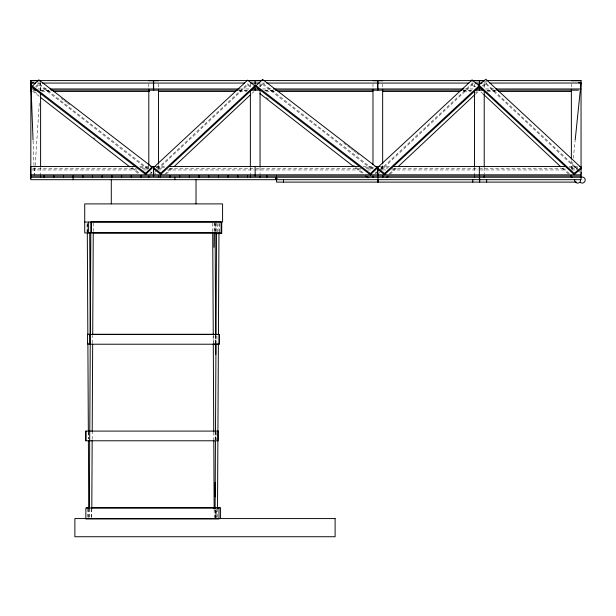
<?xml version="1.0" encoding="UTF-8"?>
<svg xmlns="http://www.w3.org/2000/svg" width="616" height="616" viewBox="0 0 616 616"><rect width="100%" height="100%" fill="white"/><g stroke="black" fill="none" stroke-linecap="round" stroke-linejoin="round"><path stroke-width="0.46" stroke-dasharray="3.08 2.31" d="M87.126 232.194L87.126 223.115L87.141 232.047M88.381 431.962L88.381 438.923L88.35 432.209M215.623 342.989L215.631 335.343M215.615 232.194L215.615 222.214M89.343 517.224L89.382 508.623M91.761 517.232L91.807 508.57M92.169 439.308L92.207 431.608M92.677 343.104L92.716 335.404M93.262 231.508L93.309 221.883M215.053 517.217L215.092 509.524M215.461 439.293L215.5 431.6M215.97 343.089L216.008 335.397M216.555 231.493L216.601 222.838M217.479 517.232L217.517 508.57M218.973 231.508L219.026 221.883M214.099 231.57L214.16 223.208M34.496 176.315L39.293 103.011M40.102 90.637L40.602 83.021M572.149 169.646L572.926 162.031M573.319 158.227L575.082 141.087M35.605 86.71L38.823 83.545L148.294 168.776M36.244 87.249L38.823 84.715L38.823 83.545M149.488 174.243L152.06 171.71L152.06 172.88L150.774 174.143M259.367 86.302L262.585 83.137L374.097 169.954M260.006 86.841L262.585 84.307L262.585 83.137M374.882 173.974L376.815 172.072L375.46 171.017M157.457 168.638L247.647 83.838L251.197 86.725M155.016 172.11L157.103 170.139M157.804 169.485L247.647 85.008L247.647 83.838M164.665 174.297L171.387 167.983M166.281 173.951L172.549 168.06M251.952 93.401L254.038 91.438M380.118 169.954L472.048 83.722L475.591 86.617M380.211 171.04L472.048 84.892L472.048 83.722M378.648 173.519L379.918 172.334M389.266 173.804L395.449 167.999M475.567 92.847L476.961 91.545M390.09 174.197L397.104 167.621M475.621 93.963L478.424 91.337M203.01 122.83L204.412 121.529M156.595 167.683L157.919 166.459M380.549 168.222L382.451 166.459M482.205 85.955L485.878 82.952L578.632 169.954M483.044 86.44L485.878 84.123L485.878 82.952M37.961 83.129L39.724 83.06M487.087 81.805L484.215 81.897L484.215 87.965M37.622 83.068L40.494 83.068M261.908 83.068L264.78 83.068M471.71 83.068L473.627 83.068M483.922 83.068L487.918 83.068M38.169 88.966L48.187 88.966M240.402 88.966L248.903 88.966M262.454 88.966L272.472 88.966M464.657 88.966L473.173 88.966M485.57 88.966L494.086 88.966M40.602 90.182L50.181 90.182M238.885 90.182L247.493 90.182M264.834 90.182L275.36 90.182M463.047 90.182L471.663 90.182M487.087 90.182L495.703 90.182M40.602 90.375L50.181 90.375M238.885 90.375L247.493 90.375M264.834 90.375L275.36 90.375M463.047 90.375L471.663 90.375M487.087 90.375L495.703 90.375M41.811 91.545L51.013 91.545M239.455 91.545L247.016 91.545M266.097 91.545L275.298 91.545M463.709 91.545L471.278 91.545M487.464 91.545L495.033 91.545M139.794 166.459L149.811 166.459M156.056 166.459L165.496 166.459M363.171 166.459L373.188 166.459M380.896 166.459L389.72 166.459M569.045 166.459L578.632 166.459M140.194 167.675L148.81 167.675M156.079 167.675L165.196 167.675M365.327 167.675L372.98 167.675M381.05 167.675L388.403 167.675M569.446 167.675L579.286 167.675M32.679 168.784L136.367 168.784M142.111 168.784L148.81 168.784M158.497 168.784L163.279 168.784M169.023 168.784L254.139 168.784M256.017 168.784L361.492 168.784M366.281 168.784L372.98 168.784L372.98 165.92M381.05 168.784L387.449 168.784M392.23 168.784L478.563 168.784M479.371 168.784L565.619 168.784M571.363 168.784L577.523 168.784M31.878 169.954L137.06 169.954M143.436 169.954L147.078 169.954M157.919 169.954L161.708 169.954M167.39 169.954L254.131 169.954M255.209 169.954L362.254 169.954M367.721 169.954L372.272 169.954M382.451 169.954L386.086 169.954M391.545 169.954L478.416 169.954M480.326 169.954L565.388 169.954M571.787 169.954L577.808 169.954M343.805 143.151L346.839 145.484M347.593 146.069L349.865 147.817M350.62 148.394L352.891 150.142M353.653 150.727L355.925 152.475M356.679 153.061L358.951 154.809M61.207 98.291L63.487 100.038M64.241 100.624L66.513 102.371M67.267 102.949L69.539 104.697M262.585 84.307L372.28 169.708M375.306 172.064L376.815 173.242M266.382 97.436L268.653 99.207M353.469 165.242L355.74 167.013M356.495 167.598L364.595 173.905M355.255 167.798L363.571 174.282M38.823 84.715L147.532 169.354M150.55 171.702L152.06 172.88M34.527 91.545L39.07 95.08M93.594 137.53L95.103 138.708M132.209 167.598L140.433 173.997M39.178 96.335L32.386 91.045L32.386 89.874M131.285 168.045L138.831 173.92M247.647 85.008L251.197 87.896M154.616 173.058L155.971 174.166M472.048 84.892L475.591 87.788M574.535 166.459L578.994 170.594M485.878 84.123L576.976 169.577M577.677 170.232L579.779 172.203M563.293 167.999L569.407 173.735M480.903 91.876L483.006 93.855M562.192 168.13L568.499 174.043M33.072 140.879L34.327 174.39M215.3 509.986L215.392 517.548M215.061 222.222L215.115 231.809M215.669 335.35L215.708 343.027M216.178 432.255L216.216 439.924M215.361 510.071L215.4 517.64L215.369 510.102M212.651 223.192L212.697 231.824M91.168 508.916L91.214 517.571M87.249 223.192L87.295 231.824M88.75 508.955L88.796 517.586M216.616 517.579L216.57 509.001L216.57 517.124M213.244 334.388L213.29 343.02M213.752 432.224L213.79 439.893M214.152 509.909L214.191 517.586M571.363 83.884L571.363 87.965M571.363 160.73L571.363 169.608M484.215 167.452L484.215 174.436M474.528 83.884L474.528 89.566M474.528 167.452L474.528 176.091M382.659 83.884L382.659 87.965M382.659 165.535L382.659 169.608M372.98 83.884L372.98 89.566M260.052 83.884L260.052 86.579M260.052 167.452L260.052 174.436M250.365 83.915L250.365 87.965M250.365 167.452L250.365 176.053M219.311 223.631L219.311 231.801M217.356 223.631L217.356 231.801M216.932 336.151L216.932 342.311M215.708 431.978L215.708 439.901M215.623 336.02L215.623 343.058M215.084 431.978L215.084 439.901M214.938 222.722L214.938 231.801M213.151 336.151L213.151 342.311M158.497 83.884L158.497 87.965M158.497 164.572L158.497 169.608M148.81 83.884L148.81 87.965M148.81 165.92L148.81 167.829M88.943 508.716L88.943 517.794M87.418 508.593L87.418 517.671M40.602 81.897L40.602 91.137M40.602 167.452L40.602 176.091"/><path stroke-width="0.92" d="M85.963 440.779L85.963 431.092M89.99 343.944L89.99 334.257L87.564 334.257L87.564 343.944L90.013 344.221L219.042 344.221L219.042 334.534L90.013 334.534L90.013 344.221M89.382 508.623L89.713 431.092M89.782 431.177L90.244 343.805M90.29 335.166L90.829 232.432M91.807 508.57L92.161 440.271M92.207 431.608L92.669 344.067M92.716 334.442L93.255 232.471M215.1 508.562L215.454 441.218M215.5 431.6L215.962 344.051M216.016 334.434L216.547 232.455M217.517 508.57L218.38 344.067M218.434 334.442L218.965 232.471M213.983 247.363L214.091 232.494M575.175 140.14L581.05 83.021L489.835 83.068M32.386 86.109L38.823 79.849L152.06 166.975L152.06 168.191L145.622 174.451L32.386 87.326L32.386 86.109L145.622 173.235L145.622 174.451M145.622 173.235L152.06 166.975M581.05 174.836L370.385 174.813L256.148 86.918L256.148 85.709L262.585 79.449L376.815 167.336L376.815 168.553L370.385 174.813L30.8 174.836M370.385 174.813L370.385 173.596L376.815 167.336M173.943 166.751L250.558 94.71M386.586 177.485L387.988 176.168M398.506 166.305L474.921 94.625M153.623 168.722L160.707 174.428L254.739 87.064L254.739 85.847L247.647 80.142L153.623 167.506L160.707 173.219L160.707 174.428M160.707 173.219L254.739 85.847M377.4 167.76L472.048 80.026L479.125 85.747L479.125 86.956L384.484 174.69L377.4 168.976L377.4 167.76L384.484 173.473L384.484 174.69M377.4 168.976L377.824 168.584M384.484 173.473L479.125 85.747M478.801 84.985L485.878 79.264L581.181 167.614L581.181 168.822L574.104 174.544L478.801 86.194L478.801 84.985L574.104 173.327L574.104 174.544M574.104 173.327L581.181 167.614M30.923 82.914L33.564 82.613M90.983 232.94L91.014 222.053M484.83 80.588L30.8 80.588L30.923 91.545M486.956 80.588L581.05 80.588L581.05 179.687L30.8 179.687L30.8 166.459L135.243 166.459M30.923 80.727L40.602 80.727M148.81 80.727L158.497 80.727M250.365 80.727L260.052 80.727M372.98 80.727L382.659 80.727M474.528 80.727L484.215 80.727M571.363 80.727L581.05 80.727M30.8 83.068L35.705 83.068M42.404 83.068L244.56 83.068M250.304 83.068L259.99 83.068M266.69 83.068L468.838 83.068M475.544 83.068L482.105 83.068M30.8 88.966L34.527 88.966M50.05 88.966L239.455 88.966M252.683 88.966L258.812 88.966M273.381 88.966L463.709 88.966M476.961 88.966L481.789 88.966M495.988 88.966L581.05 88.966M33.564 90.182L37.083 90.182M51.136 90.182L237.922 90.182M251.313 90.182L260.052 90.182L260.052 166.874M275.36 90.182L462.092 90.182M475.336 90.182L483.406 90.182M496.665 90.182L578.409 90.182M53.877 91.545L149.588 91.545M158.42 91.545L235.643 91.545M278.17 91.545L372.911 91.545M382.59 91.545L459.898 91.545M498.852 91.545L571.486 91.545M150.712 166.459L155.255 166.459M169.285 166.459L359.528 166.459M374.998 166.459L380.118 166.459M393.362 166.459L565.388 166.459M579.433 166.459L581.05 166.459M30.8 176.053L581.05 176.053M30.8 177.262L581.05 177.262M275.36 178.432L277.285 178.432M30.8 178.432L30.923 80.588M576.584 182.105L276.576 182.105L276.507 175.652M84.723 222.053L222.584 222.053L222.584 203.896L84.723 203.896L84.723 232.94L91.014 232.94M92.877 233.102L212.766 233.102M214.969 233.61L221.729 233.61L221.729 222.722M92.346 334.257L213.714 334.257M213.205 344.075L219.35 344.075L219.35 334.388L213.259 334.388L212.697 232.779M87.418 507.684L89.328 507.684M91.245 507.684L214.815 507.684M216.724 507.684L220.559 507.684L220.559 518.58M86.525 507.807L88.943 507.807M578.409 82.613L581.05 82.914M256.148 85.709L370.385 173.596M259.929 93.586L353.738 166.62M365.842 176.045L368.114 177.808M40.687 97.513L129.768 166.867M483.706 94.51L560.791 166.813M570.601 176.014L572.002 177.331M215.623 334.257L215.123 232.771M30.923 83.437L33.033 139.924M215.715 343.982L215.769 354.539M215.292 496.835L215.215 482.644L215.292 491.237M89.72 232.81L90.259 334.781M87.303 232.786L87.834 334.411M87.88 343.043L88.342 431.254M88.396 440.84L88.743 507.992M213.29 343.982L213.744 431.262M213.798 440.856L214.145 508.955M581.181 172.349L581.181 173.519M571.363 89.228L571.363 159.082M571.363 176.053L571.363 177.262M486.648 179.687L486.648 182.105M484.453 175.652L484.453 177.262M484.215 91.137L484.215 166.874M484.215 176.053L484.215 177.262M479.756 179.687L479.687 182.105M479.618 177.262L479.618 179.687M479.371 80.588L479.371 85.732M479.371 86.733L479.371 90.182M479.371 166.459L479.371 176.053M479.371 177.262L479.371 179.687M474.528 91.137L474.528 166.874M474.528 176.053L474.528 177.262M472.803 179.687L472.803 182.105M472.048 80.026L472.048 81.243M382.782 175.652L382.782 177.262M382.659 89.228L382.659 163.848M382.659 176.053L382.659 177.262M378.155 179.687L378.155 182.105M377.939 177.262L377.939 179.687M377.824 80.588L377.824 90.182M377.824 166.459L377.824 176.053M377.854 179.687L377.854 182.105M377.7 80.588L377.7 90.182M377.7 166.459L377.7 176.053M372.98 89.228L372.98 164.803M372.98 176.053L372.98 177.262M283.46 179.687L283.46 182.105M276.268 177.262L276.268 179.687M266.828 175.652L266.828 177.262M262.585 79.449L262.585 80.657M260.052 176.053L260.052 177.262M255.086 80.588L255.209 90.182M255.086 166.459L255.209 176.053M250.365 91.137L250.365 166.874M250.365 176.053L250.365 177.262M247.463 175.652L247.463 177.262M237.776 175.652L237.776 177.262M228.097 175.652L228.097 177.262M218.41 175.652L218.41 177.262M208.732 175.652L208.732 177.262M199.045 175.652L199.045 177.262M196.019 179.687L196.019 203.896M189.358 175.652L189.358 177.262M179.679 175.652L179.679 177.262M174.836 177.262L174.836 179.687M169.993 175.652L169.993 177.262M160.314 175.652L160.314 177.262M158.497 89.228L158.497 163.848M158.497 176.053L158.497 177.262M153.654 80.588L153.654 90.182M153.654 166.459L153.654 176.053M153.538 80.588L153.538 90.182M153.538 166.459L153.538 176.053M153.415 80.588L153.415 90.182M153.415 166.459L153.415 176.053M148.81 89.228L148.81 165.758M148.81 176.053L148.81 177.262M140.949 175.652L140.949 177.262M131.262 175.652L131.262 177.262M121.583 175.652L121.583 177.262M111.896 175.652L111.896 177.262M111.288 179.687L111.288 203.896M102.21 175.652L102.21 177.262M92.531 175.652L92.531 177.262M88.596 222.053L88.596 232.94M82.844 175.652L82.844 177.262M73.165 175.652L73.165 179.687M63.479 175.652L63.479 177.262M53.8 175.652L53.8 177.262M44.113 175.652L44.113 177.262M40.602 93.055L40.602 166.874M40.602 176.053L40.602 177.262M581.812 177.061A3.026 3.026 0 0 1 585.123 180.842A3.026 3.026 0 0 1 580.364 182.459M580.634 179.664A3.026 3.026 0 0 1 577.639 183.083A3.026 3.026 0 0 1 574.636 179.664M91.245 221.837L91.245 232.733L221.121 232.733L221.121 221.837L91.245 221.837M218.126 431.092L85.686 431.1L85.693 440.779L218.126 440.779L218.126 431.092M218.996 508.046L85.847 508.046L85.847 518.942L218.996 518.942L218.996 508.046M335.112 518.58L74.875 518.58L74.875 536.736L335.112 536.736L335.112 518.58"/></g></svg>
